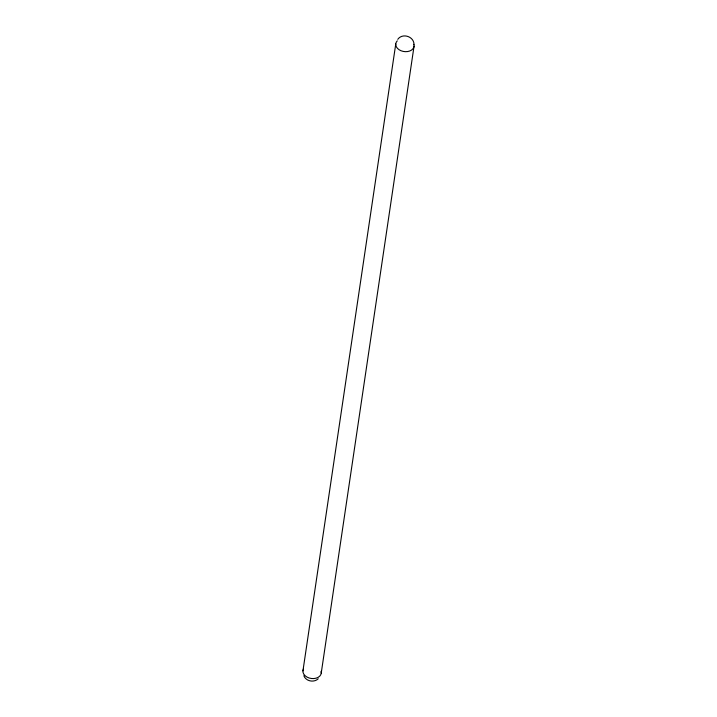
<?xml version="1.0" encoding="UTF-8"?>
<svg xmlns="http://www.w3.org/2000/svg" width="717" height="717" viewBox="0 0 717 717"><rect width="100%" height="100%" fill="white"/><g stroke="black" fill="none" stroke-linecap="round" stroke-linejoin="round"><path stroke-width="1.08" d="M302.941 670.888L395.757 43.97M321.243 673.03L414.059 46.112M397.774 39.327C402.416 32.749 413.978 36.379 413.996 44.427M318.231 678.793C313.929 682.871 305.953 681.347 303.829 675.728M413.897 44.382A9.222 6.57 8.4 0 1 403.151 51.4A9.222 6.57 8.4 0 1 397.272 40.842M321.082 671.3A9.222 6.57 8.4 0 1 311.519 678.506A9.222 6.57 8.4 0 1 303.399 669.23"/></g></svg>
